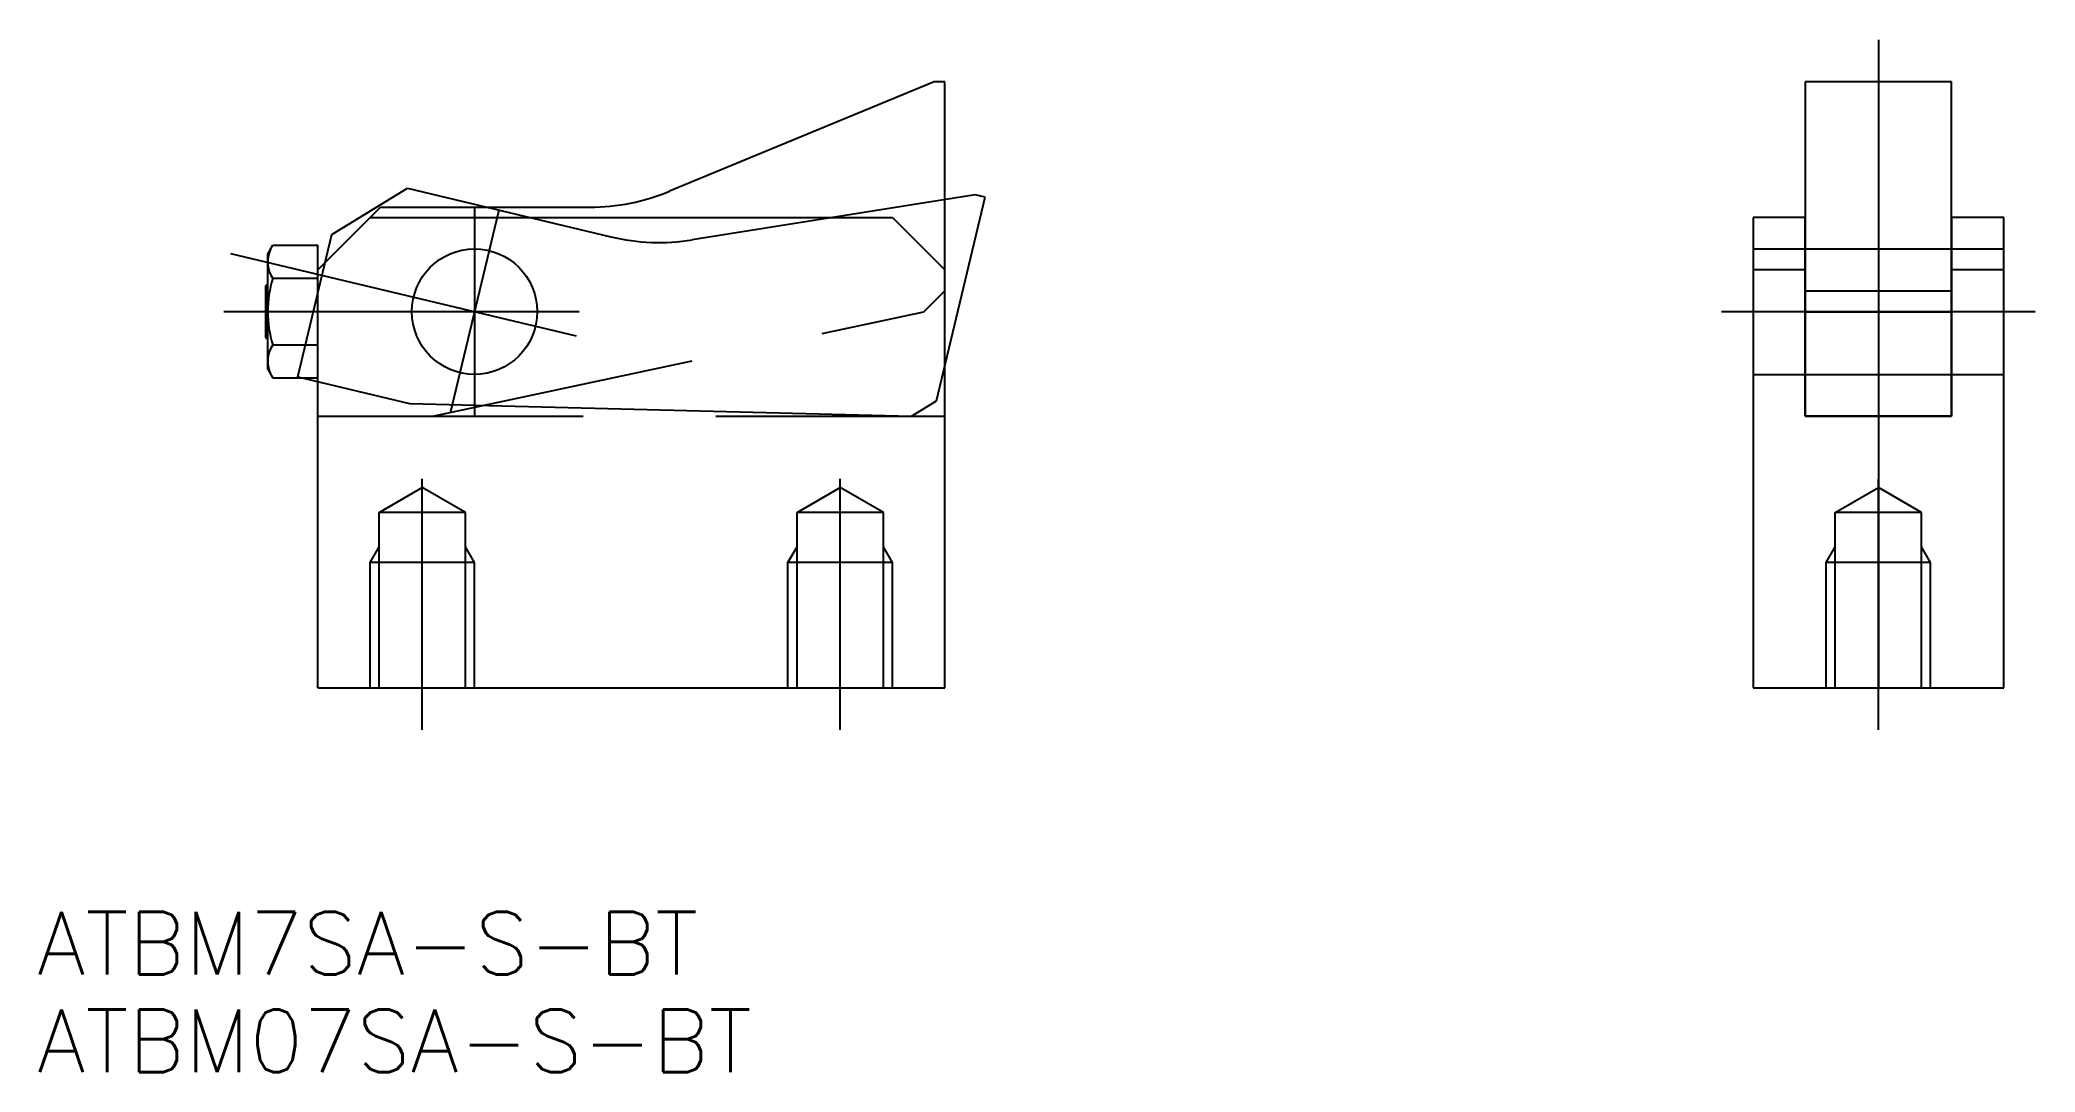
# Model space of a CAD drawing. Extents: x -13.3 to 82.2, y -18.4 to 31.
import ezdxf

# ---------------------------------------------------------------- set-up
doc = ezdxf.new("R2010")
doc.units = 0
for name, pattern in [('CENTER', [50.8, 31.75, -6.35, 6.35, -6.35]), ('DASHED', [19.05, 12.7, -6.35]), ('PHANTOM', [63.5, 31.75, -6.35, 6.35, -6.35, 6.35, -6.35])]:
    doc.linetypes.add(name, pattern=pattern)
doc.layers.get('0').update_dxf_attribs({"linetype": 'CONTINUOUS'})
doc.layers.add('CENTER', color=1, linetype='CENTER')
doc.styles.get("Standard").update_dxf_attribs({"font": 'txt.shx', "height": 3, "bigfont": 'bigfont.shx'})

# ---------------------------------------------------------------- blocks, each defined once
blk = doc.blocks.new('*U4')
at = {"color": 7, "linetype": 'CONTINUOUS'}
blk.add_text('ATBM7SA-S-BT', height=3, dxfattribs=at).set_placement((-13.43, -13.716))
blk = doc.blocks.new('*U5')
at = {"color": 7, "linetype": 'CONTINUOUS'}
blk.add_text('ATBM07SA-S-BT', height=3, dxfattribs=at).set_placement((-13.43, -18.378))

msp = doc.modelspace()

# ---------------------------------------------------------------- linework, layer by layer
at = {"color": 7, "linetype": 'CONTINUOUS'}
for p, q in [((29.5, 29), (16.836, 23.76)), ((30, 29), (29.5, 29)), ((30, 0), (30, 29)), ((78.184, 29), (71.184, 29)), ((71.184, 29), (71.184, 13)), ((78.184, 13), (78.184, 29)), ((0, 20), (3, 23)), ((3, 23), (13.013, 23)), ((2.5, 22.5), (27.5, 22.5)), ((27.5, 22.5), (30, 20)), ((68.684, 22.5), (68.684, 0)), ((71.184, 22.5), (68.684, 22.5)), ((71.184, 13), (71.184, 22.5)), ((80.684, 22.5), (78.184, 22.5)), ((78.184, 22.5), (78.184, 13)), ((80.684, 0), (80.684, 22.5)), ((-2.4, 20.75), (-2.154, 21.175)), ((-2.154, 21.175), (0, 21.175)), ((0, 0), (0, 21.175)), ((-2.4, 15.25), (-2.4, 20.75)), ((-2.4, 19.329), (-2.5, 19.229)), ((-2.5, 19.229), (-2.5, 16.77)), ((0, 19.588), (-2.154, 19.588)), ((71.184, 20), (68.684, 20)), ((80.684, 20), (78.184, 20)), ((71.184, 18.995), (78.184, 18.995)), ((71.184, 17.995), (78.184, 17.995)), ((-2.5, 16.77), (-2.4, 16.67)), ((-2.154, 16.412), (0, 16.412)), ((-2.4, 15.25), (-2.154, 14.825)), ((0, 14.825), (-2.154, 14.825)), ((78.184, 13), (71.184, 13)), ((71.184, 13), (78.184, 13)), ((0, 0), (30, 0)), ((68.684, 0), (80.684, 0))]:
    msp.add_line(p, q, dxfattribs=at)
at = {"color": 3, "linetype": 'PHANTOM'}
for p, q in [((0.67, 21.688), (4.285, 23.909)), ((4.285, 23.909), (14.024, 21.582)), ((31.454, 23.588), (17.919, 21.433)), ((29.615, 13.74), (31.94, 23.471)), ((31.94, 23.471), (31.454, 23.588)), ((8.662, 22.863), (6.338, 13.137)), ((-0.956, 14.879), (0.67, 21.688)), ((-4.172, 20.788), (12.363, 16.838)), ((-0.956, 14.879), (4.393, 13.601)), ((4.393, 13.601), (28.411, 13)), ((28.411, 13), (29.615, 13.74))]:
    msp.add_line(p, q, dxfattribs=at)
at = {"color": 3, "linetype": 'DASHED'}
for p, q in [((68.684, 21), (80.684, 21)), ((29, 17.995), (30, 18.995)), ((5.5, 13), (29, 17.995)), ((68.684, 15), (80.684, 15)), ((0, 13), (30, 13)), ((2.933, 8.4), (5, 9.593)), ((7.067, 8.4), (5, 9.593)), ((22.933, 8.4), (25, 9.593)), ((27.067, 8.4), (25, 9.593)), ((72.617, 8.4), (74.684, 9.593)), ((76.751, 8.4), (74.684, 9.593)), ((2.933, 0), (2.933, 8.4)), ((7.067, 8.4), (2.933, 8.4)), ((7.067, 0), (7.067, 8.4)), ((22.933, 0), (22.933, 8.4)), ((27.067, 8.4), (22.933, 8.4)), ((27.067, 0), (27.067, 8.4)), ((72.617, 0), (72.617, 8.4)), ((76.751, 8.4), (72.617, 8.4)), ((76.751, 0), (76.751, 8.4)), ((2.5, 6), (2.933, 6.75)), ((7.5, 6), (7.067, 6.75)), ((22.5, 6), (22.933, 6.75)), ((27.5, 6), (27.067, 6.75)), ((72.184, 6), (72.617, 6.75)), ((77.184, 6), (76.751, 6.75)), ((2.5, 0), (2.5, 6)), ((7.5, 6), (2.5, 6)), ((7.5, 0), (7.5, 6)), ((22.5, 0), (22.5, 6)), ((27.5, 6), (22.5, 6)), ((27.5, 0), (27.5, 6)), ((72.184, 0), (72.184, 6)), ((77.184, 6), (72.184, 6)), ((77.184, 0), (77.184, 6))]:
    msp.add_line(p, q, dxfattribs=at)
at = {"color": 3, "linetype": 'CONTINUOUS'}
for p, q in [((-2.4, 19.229), (-2.5, 19.229)), ((-2.4, 16.77), (-2.5, 16.77))]:
    msp.add_line(p, q, dxfattribs=at)
at = {"color": 7, "linetype": 'CONTINUOUS'}
msp.add_circle((7.5, 18), 3, dxfattribs=at)
for centre, radius, start, end in [((13.013, 33), 10, 270, 292.47943), ((-0.994, 20.382), 1.406, 154.38425, 214.38425), ((2.854, 18), 5.254, 162.41205, 197.58795), ((-0.994, 15.618), 1.406, 145.61575, 205.61575)]:
    msp.add_arc(centre, radius, start, end, dxfattribs=at)
at = {"color": 3, "linetype": 'PHANTOM'}
msp.add_arc((16.347, 31.309), 10, 256.56539, 279.04482, dxfattribs=at)
at = {"layer": 'CENTER', "color": 1, "linetype": 'CENTER'}
for p, q in [((74.684, 31), (74.684, 0)), ((7.5, 23), (7.5, 13)), ((-4.5, 18), (12.5, 18)), ((67.184, 18), (82.184, 18)), ((68.684, 18), (80.684, 18)), ((5, -2), (5, 9.999)), ((25, -2), (25, 9.999)), ((74.684, -2), (74.684, 9.999))]:
    msp.add_line(p, q, dxfattribs=at)

# ---------------------------------------------------------------- block references
at = {"color": 7, "linetype": 'CONTINUOUS'}
for name in ['*U4', '*U5']:
    msp.add_blockref(name, (0, 0), dxfattribs=at)

doc.saveas('drawing.dxf')
